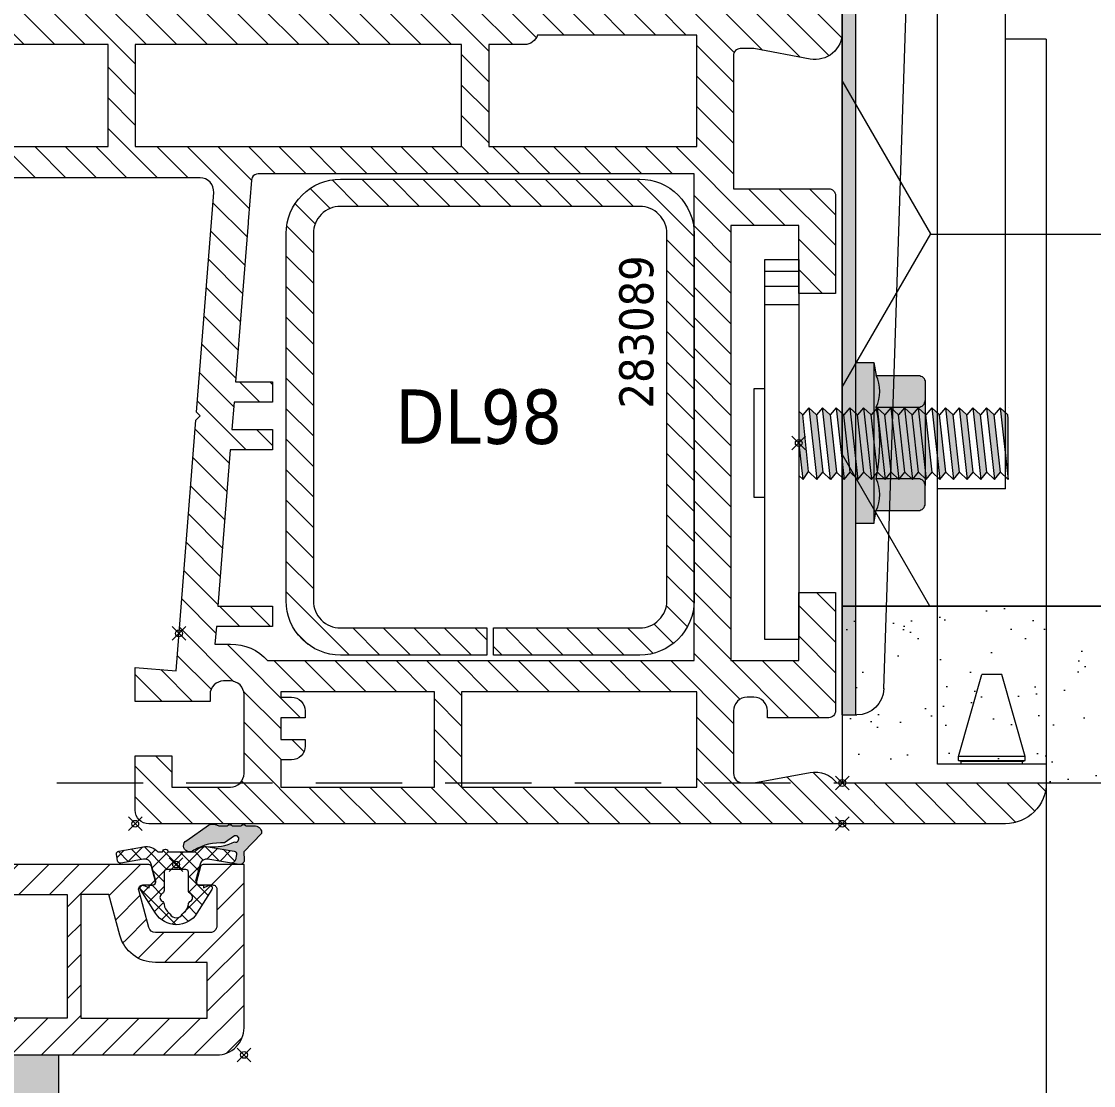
# Model space of a CAD drawing. Header units: millimetres. Extents: x -20000 to 230000, y -17405 to 25402.
# Drawn here: x 5314.6 to 5393.5, y -5974.3 to -5896.1 of the extents above; entities that cross this region are included whole.
import ezdxf

# ---------------------------------------------------------------- set-up
doc = ezdxf.new("R2010")
doc.units = ezdxf.units.MM
doc.header["$PDMODE"] = 35
doc.header["$PDSIZE"] = 0.5
doc.linetypes.add('CACHE', pattern=[9.525, 6.35, -3.175])
doc.layers.get('0').update_dxf_attribs({"lineweight": 13})
doc.layers.get('Defpoints').update_dxf_attribs({"true_color": 0xc2a584})
doc.layers.add('0 - Invisible', color=43, linetype='Continuous', lineweight=0, plot=False)
for name, color, linetype, lineweight in [('1 - Acier', 160, 'Continuous', 13), ('1 - INTERROMPU', 253, 'CACHE', 13), ('1 - Isolant', 132, 'Continuous', 13), ('1 - Joint', 7, 'Continuous', 13), ('1 - Platre', 252, 'Continuous', 13), ('1 - PVC', 7, 'Continuous', 13)]:
    doc.layers.add(name, color=color, linetype=linetype, lineweight=lineweight)
doc.layers.add('1 - Cache', color=7, linetype='Continuous', lineweight=0, true_color=0xffffff)
doc.styles.add('Texte Poralu', font='tahomabd.ttf')
doc.dimstyles.new('30 - 1000', dxfattribs={"dimtxt": 10, "dimasz": 10, "dimexe": 5, "dimexo": 2.5, "dimgap": 5, "dimtad": 1, "dimdec": 1, "dimtxsty": 'Texte Poralu', "dimcen": 5, "dimazin": 0, "dimtfac": 1, "dimtdec": 1, "dimtmove": 0, "dimatfit": 3, "dimfxl": 1, "dimarcsym": 0})

# ---------------------------------------------------------------- blocks, each defined once
blk = doc.blocks.new('*U437')
at = {"layer": '1 - Isolant'}
h = blk.add_hatch(dxfattribs=at)
h.set_pattern_fill('HONEY', color=256, scale=5)
h.set_pattern_definition([(0, (47.5, -1e-14), (23.8125, 13.7482), [15.875, -31.75]), (120, (47.5, -1e-14), (-23.8125, 13.7482), [15.875, -31.75]), (60, (47.5, -1e-14), (5e-08, 27.4963), [-31.75, 15.875])])
h.paths.add_polyline_path([(150, -87), (150, 0), (7.5, 0), (7.5, -87)])
at = {"layer": '1 - Platre'}
h = blk.add_hatch(dxfattribs=at)
h.set_pattern_fill('AR-SAND', color=256, scale=0.1)
h.set_pattern_definition([(37.5, (47.5, -1e-14), (-0.16, 4.89413), [0, -3.8608, 0, -4.318, 0, -4.1275]), (7.5, (47.5, -1e-14), (4.49523, 7.16825), [0, -2.0828, 0, -3.4798, 0, -1.3335]), (327.5, (44.3757, -1e-14), (7.90992, 0.01437), [0, -1.27, 0, -4.572, 0, -5.969]), (317.5, (44.376, -1e-14), (7.63556, 2.2293), [0, -0.635, 0, -2.9972, 0, -3.429])])
h.paths.add_polyline_path([(150, -100), (150, -87), (7.5, -87), (7.5, -100)])
at = {"layer": '1 - Isolant'}
blk.add_lwpolyline([(150, 0), (7.5, 0), (7.5, -87), (150, -87)], dxfattribs=at)
at = {"layer": '1 - Platre'}
blk.add_lwpolyline([(150, -87), (7.5, -87), (7.5, -100), (150, -100)], dxfattribs=at)
blk = doc.blocks.new('Rehau - Gamme Performance - Z55')
at = {"layer": '1 - PVC'}
h = blk.add_hatch(dxfattribs=at)
h.set_pattern_fill('ANSI31', color=256, scale=0.5, angle=90, style=0)
h.set_pattern_definition([(225, (0, 0), (-1.122532, 1.122532), [])])
edge = h.paths.add_edge_path(flags=16)
edge.add_line((-65.873, 51.199), (-65.471, 49.7))
edge.add_line((-65.471, 49.7), (-56, 49.7))
edge.add_line((-56, 49.7), (-56, 57.3))
edge.add_line((-56, 57.3), (-69.579, 57.3))
edge.add_line((-69.579, 57.3), (-70.677, 53.2))
edge.add_line((-70.677, 53.2), (-68.481, 53.2))
edge.add_arc((-68.481, 50.5), 2.7, 15, 90, ccw=False)
h.paths.add_polyline_path([(-27.2, 57.3), (-27.2, 49.7), (-55, 49.7), (-55, 57.3)], flags=16)
edge = h.paths.add_edge_path()
edge.add_line((-52.3, 5), (-54.5, 5))
edge.add_arc((-54.5, 4.5), 0.5, 90, 180)
edge.add_line((-55, 4.5), (-55, 1))
edge.add_arc((-54, 1), 1, 180, 270)
edge.add_line((-54, 0), (-2, 0))
edge.add_arc((-2, 2), 2, 270, 360)
edge.add_line((0, 2), (0, 14))
edge.add_line((0, 14), (-3.005, 14))
edge.add_arc((-3.005, 13.8), 0.2, 90, 165)
edge.add_line((-3.198, 13.852), (-3.493, 12.752))
edge.add_arc((-3.3, 12.7), 0.2, 165, 270)
edge.add_line((-3.3, 12.5), (-2.3, 12.5))
edge.add_arc((-2.3, 12.2), 0.3, 0, 90, ccw=False)
edge.add_line((-2, 12.2), (-2, 9.5))
edge.add_arc((-2.5, 9.5), 0.5, -90, 0, ccw=False)
edge.add_line((-2.5, 9), (-6.519, 9))
edge.add_arc((-6.519, 9.5), 0.5, 195, 270, ccw=False)
edge.add_line((-7.002, 9.371), (-7.74, 12.122))
edge.add_arc((-7.45, 12.2), 0.3, 90, 195, ccw=False)
edge.add_line((-7.45, 12.5), (-6.7, 12.5))
edge.add_arc((-6.7, 12.7), 0.2, 270, 375)
edge.add_line((-6.507, 12.752), (-6.802, 13.852))
edge.add_arc((-6.995, 13.8), 0.2, 15, 90)
edge.add_line((-6.995, 14), (-20, 14))
edge.add_line((-20, 14), (-20, 21.9))
edge.add_line((-20, 21.9), (-22.2, 21.9))
edge.add_line((-22.2, 21.9), (-22.2, 23.245))
edge.add_line((-22.2, 23.245), (-24, 23.9))
edge.add_line((-24, 23.9), (-24, 21.75))
edge.add_line((-24, 21.75), (-30.3, 21.75))
edge.add_arc((-30.3, 23.25), 1.5, 180, 270, ccw=False)
edge.add_line((-31.8, 23.25), (-31.8, 29.5))
edge.add_line((-31.8, 29.5), (-32.3, 30))
edge.add_line((-32.3, 30), (-31.8, 30.5))
edge.add_line((-31.8, 30.5), (-31.8, 36.75))
edge.add_arc((-30.3, 36.75), 1.5, 90, 180, ccw=False)
edge.add_line((-30.3, 38.25), (-24, 38.25))
edge.add_line((-24, 38.25), (-24, 36.1))
edge.add_line((-24, 36.1), (-22.2, 36.755))
edge.add_line((-22.2, 36.755), (-22.2, 38.1))
edge.add_line((-22.2, 38.1), (-20, 38.1))
edge.add_line((-20, 38.1), (-20, 51.7))
edge.add_line((-20, 51.7), (-21, 51.7))
edge.add_line((-21, 51.7), (-21, 50.7))
edge.add_line((-21, 50.7), (-25, 50.7))
edge.add_line((-25, 50.7), (-25, 57))
edge.add_arc((-24, 57), 1, 90, 180, ccw=False)
edge.add_line((-24, 58), (-22, 58))
edge.add_line((-22, 58), (-22, 57.5))
edge.add_line((-22, 57.5), (-20.5, 57.5))
edge.add_line((-20.5, 57.5), (-20.5, 59))
edge.add_arc((-21.5, 59), 1, 0, 90)
edge.add_line((-21.5, 60), (-30, 60))
edge.add_line((-30, 60), (-70.116, 60))
edge.add_arc((-70.116, 58), 2, 90, 165)
edge.add_line((-72.048, 58.518), (-75, 47.5))
edge.add_line((-75, 47.5), (-75, 46))
edge.add_line((-75, 46), (-71.995, 46))
edge.add_arc((-71.995, 46.2), 0.2, 270, 345)
edge.add_line((-71.802, 46.148), (-71.507, 47.248))
edge.add_arc((-71.7, 47.3), 0.2, 345, 450)
edge.add_line((-71.7, 47.5), (-72.45, 47.5))
edge.add_arc((-72.45, 47.8), 0.3, 165, 270, ccw=False)
edge.add_line((-72.74, 47.878), (-72.002, 50.629))
edge.add_arc((-71.519, 50.5), 0.5, 90, 165, ccw=False)
edge.add_line((-71.519, 51), (-68.481, 51))
edge.add_arc((-68.481, 50.5), 0.5, 15, 90, ccw=False)
edge.add_line((-67.998, 50.629), (-67.26, 47.878))
edge.add_arc((-67.55, 47.8), 0.3, -90, 15, ccw=False)
edge.add_line((-67.55, 47.5), (-68.3, 47.5))
edge.add_arc((-68.3, 47.3), 0.2, 90, 195)
edge.add_line((-68.493, 47.248), (-68.198, 46.148))
edge.add_arc((-68.005, 46.2), 0.2, 195, 270)
edge.add_line((-68.005, 46), (-65.5, 46))
edge.add_line((-65.5, 46), (-65.5, 47.5))
edge.add_line((-65.5, 47.5), (-50.228, 47.5))
edge.add_arc((-50.228, 46.5), 1, -4.5, 90, ccw=False)
edge.add_line((-49.231, 46.422), (-52, 11.238))
edge.add_line((-52, 11.238), (-55, 11.5))
edge.add_line((-55, 11.5), (-55, 9))
edge.add_line((-55, 9), (-51.508, 9))
edge.add_arc((-51.508, 14), 5, 270, 295)
edge.add_line((-49.395, 9.468), (-48.926, 9.688))
edge.add_arc((-48.418, 8.6), 1.2, 74.20892, 115, ccw=False)
edge.add_arc((-48.5, 8.311), 1.5, 0, 74.20892, ccw=False)
edge.add_line((-47, 8.311), (-47, 3.7))
edge.add_arc((-48, 3.7), 1, -90, 0, ccw=False)
edge.add_line((-48, 2.7), (-52.3, 2.7))
edge.add_line((-52.3, 2.7), (-52.3, 5))
edge = h.paths.add_edge_path(flags=16)
edge.add_arc((-35.8, 28.5), 1, 180, 270)
edge.add_line((-35.8, 27.5), (-34, 27.5))
edge.add_line((-34, 27.5), (-34, 23.25))
edge.add_arc((-34, 23.05), 0.2, 90, 180)
edge.add_line((-34.2, 23.05), (-34.2, 2.7))
edge.add_line((-34.2, 2.7), (-44.8, 2.7))
edge.add_line((-44.8, 2.7), (-44.8, 4.2))
edge.add_line((-44.8, 4.2), (-44.8, 5.8))
edge.add_line((-44.8, 5.8), (-44.8, 8.311))
edge.add_arc((-48.5, 8.311), 3.7, 360, 434.20892)
edge.add_arc((-48.418, 8.6), 3.4, 74.20892, 113.14432)
edge.add_line((-49.755, 11.726), (-49.174, 19.1))
edge.add_line((-49.174, 19.1), (-46.897, 48.039))
edge.add_arc((-46.398, 48), 0.5, 90, 175.5, ccw=False)
edge.add_line((-46.398, 48.5), (-31.9, 48.5))
edge.add_line((-31.9, 48.5), (-22.2, 48.5))
edge.add_line((-22.2, 48.5), (-22.2, 40.45))
edge.add_line((-22.2, 40.45), (-30.3, 40.45))
edge.add_arc((-30.3, 36.75), 3.7, 90, 180)
edge.add_line((-34, 36.75), (-34, 32.5))
edge.add_line((-34, 32.5), (-35.8, 32.5))
edge.add_arc((-35.8, 31.5), 1, 90, 180)
edge.add_line((-36.8, 31.5), (-36.8, 30.9))
edge.add_line((-36.8, 30.9), (-34, 30.9))
edge.add_line((-34, 30.9), (-34, 29.1))
edge.add_line((-34, 29.1), (-36.8, 29.1))
edge.add_line((-36.8, 29.1), (-36.8, 28.5))
edge = h.paths.add_edge_path(flags=16)
edge.add_line((-22.2, 2.7), (-22.2, 19.55))
edge.add_line((-22.2, 19.55), (-30.3, 19.55))
edge.add_arc((-30.3, 23.25), 3.7, 223.13626, 270, ccw=False)
edge.add_line((-33, 20.72), (-33, 2.7))
edge.add_line((-33, 2.7), (-22.2, 2.7))
h.paths.add_polyline_path([(-13, 11.8), (-13, 2.7), (-21.2, 2.7), (-21.2, 11.8)], flags=16)
edge = h.paths.add_edge_path(flags=16)
edge.add_arc((-6.519, 9.5), 2.7, 195, 270, ccw=False)
edge.add_line((-9.127, 8.801), (-9.931, 11.8))
edge.add_line((-9.931, 11.8), (-12, 11.8))
edge.add_line((-12, 11.8), (-12, 2.7))
edge.add_line((-12, 2.7), (-2.7, 2.7))
edge.add_line((-2.7, 2.7), (-2.7, 6.8))
edge.add_line((-2.7, 6.8), (-6.519, 6.8))
at = {"layer": '0 - Invisible'}
for p in [(-69.983, 46), (-22.19, 29.995), (-8, 17), (-51.783, 14), (-4.995, 14), (-55, 0), (0, 0)]:
    blk.add_point(p, dxfattribs=at)
at = {"layer": '1 - PVC', "linetype": 'ByBlock', "flags": 128}
for points in [[(-52.3, 5), (-54.5, 5, 0.414214), (-55, 4.5), (-55, 1, 0.414214), (-54, 0), (-2, 0, 0.414214), (0, 2), (0, 14), (-3.005, 14, 0.339454), (-3.198, 13.852), (-3.493, 12.752, 0.493145), (-3.3, 12.5), (-2.3, 12.5, -0.414214), (-2, 12.2), (-2, 9.5, -0.414214), (-2.5, 9), (-6.519, 9, -0.339454), (-7.002, 9.371), (-7.74, 12.122, -0.493145), (-7.45, 12.5), (-6.7, 12.5, 0.493145), (-6.507, 12.752), (-6.802, 13.852, 0.339454), (-6.995, 14), (-20, 14), (-20, 21.9), (-22.2, 21.9), (-22.2, 23.245), (-24, 23.9), (-24, 21.75), (-30.3, 21.75, -0.414214), (-31.8, 23.25), (-31.8, 29.5), (-32.3, 30), (-31.8, 30.5), (-31.8, 36.75, -0.414214), (-30.3, 38.25), (-24, 38.25), (-24, 36.1), (-22.2, 36.755), (-22.2, 38.1), (-20, 38.1), (-20, 51.7), (-21, 51.7), (-21, 50.7), (-25, 50.7), (-25, 57, -0.414214), (-24, 58), (-22, 58), (-22, 57.5), (-20.5, 57.5), (-20.5, 59, 0.414214), (-21.5, 60), (-30, 60), (-70.116, 60, 0.339454), (-72.048, 58.518), (-75, 47.5), (-75, 46), (-71.995, 46, 0.339454), (-71.802, 46.148), (-71.507, 47.248, 0.493145), (-71.7, 47.5), (-72.45, 47.5, -0.493145), (-72.74, 47.878), (-72.002, 50.629, -0.339454), (-71.519, 51), (-68.481, 51, -0.339454), (-67.998, 50.629), (-67.26, 47.878, -0.493145), (-67.55, 47.5), (-68.3, 47.5, 0.493145), (-68.493, 47.248), (-68.198, 46.148, 0.339454), (-68.005, 46), (-65.5, 46), (-65.5, 47.5), (-50.228, 47.5, -0.437409), (-49.231, 46.422), (-52, 11.238), (-55, 11.5), (-55, 9), (-51.508, 9, 0.109518), (-49.395, 9.468), (-48.926, 9.688, -0.179888), (-48.092, 9.755, -0.335609), (-47, 8.311), (-47, 3.7, -0.414214), (-48, 2.7), (-52.3, 2.7)], [(-65.873, 51.199), (-65.471, 49.7), (-56, 49.7), (-56, 57.3), (-69.579, 57.3), (-70.677, 53.2), (-68.481, 53.2, -0.339454)], [(-36.8, 28.5, 0.414214), (-35.8, 27.5), (-34, 27.5), (-34, 23.25, 0.414214), (-34.2, 23.05), (-34.2, 2.7), (-44.8, 2.7), (-44.8, 4.2), (-44.8, 5.8), (-44.8, 8.311, 0.335609), (-47.493, 11.872, 0.171541), (-49.755, 11.726), (-49.174, 19.1), (-46.897, 48.039, -0.391392), (-46.398, 48.5), (-31.9, 48.5), (-22.2, 48.5), (-22.2, 40.45), (-30.3, 40.45, 0.414214), (-34, 36.75), (-34, 32.5), (-35.8, 32.5, 0.414214), (-36.8, 31.5), (-36.8, 30.9), (-34, 30.9), (-34, 29.1), (-36.8, 29.1)], [(-22.2, 2.7), (-22.2, 19.55), (-30.3, 19.55, -0.20738), (-33, 20.72), (-33, 2.7)], [(-6.519, 6.8, -0.339454), (-9.127, 8.801), (-9.931, 11.8), (-12, 11.8), (-12, 2.7), (-2.7, 2.7), (-2.7, 6.8)]]:
    blk.add_lwpolyline(points, format="xyb", close=True, dxfattribs=at)
at = {"layer": '1 - PVC', "linetype": 'ByBlock'}
for points in [[(-27.2, 57.3), (-27.2, 49.7), (-55, 49.7), (-55, 57.3)], [(-13, 11.8), (-13, 2.7), (-21.2, 2.7), (-21.2, 11.8)]]:
    blk.add_lwpolyline(points, close=True, dxfattribs=at)
blk = doc.blocks.new('*U293')
at = {"layer": '1 - Joint', "linetype": 'ByBlock'}
blk.add_hatch(color=256, dxfattribs=at).paths.add_polyline_path([(2.837, 3.14), (2.837, 3.784, 0.57735), (2.837, 4.13), (2.837, 4.786, 0.57735), (2.837, 5.133), (2.837, 5.845, 0.419335), (2.274, 6.283), (0.944, 4.973), (0.312, 5, 0.477659), (0.004, 4.65), (0.111, 4.025, -0.406954), (0.355, 4.365), (0.749, 4.434, -0.418679), (0.982, 4.269), (1.304, 2.356, -0.125286), (1.659, 4.297, -1.387029), (2.111, 4.301), (1.585, 3.569, -0.153631), (1.052, 1.301, 0.167659), (0.934, 1.032), (0.934, 0.958, 0.744987), (1.778, 0.78), (2.906, 2.371, 0.250622)])
h = blk.add_hatch(dxfattribs=at)
h.set_pattern_fill('ANSI37', color=256, scale=0.25, style=0)
h.paths.add_polyline_path([(0.934, 0.958, -0.041156), (0.934, 1.032), (0.934, 1.364, 0.277105), (1.304, 2.356), (0.981, 4.272, 0.414214), (0.749, 4.434), (0.355, 4.365, 0.406954), (0.111, 4.025), (0.399, 2.342, -0.388879), (0.036, 1.772), (-1.225, 1.434, -0.414214), (-1.525, 1.734), (-1.525, 2.011), (-1.714, 2.011), (-1.544, 2.376, 0.109518), (-1.525, 2.461, 0.414214), (-1.725, 2.661, 0.140872), (-1.831, 2.63), (-3.578, 1.536, 0.258271), (-4.422, 0.011, 0.258271), (-3.578, -1.515), (-1.831, -2.609, 0.140872), (-1.725, -2.64, 0.414214), (-1.525, -2.44, 0.109518), (-1.544, -2.355), (-1.714, -1.989), (-1.525, -1.989), (-1.525, -1.789, -0.414214), (-1.225, -1.489), (0.036, -1.827, -0.388879), (0.399, -2.397), (0.104, -4.068, 0.043661), (0.101, -4.103, 0.36397), (0.266, -4.299), (0.759, -4.386, 0.037727), (0.789, -4.389, 0.370694), (0.991, -4.224), (1.314, -2.387, 0.271381), (0.934, -1.342), (0.934, -0.989, 1), (0.934, -0.589)])
h.paths.add_polyline_path([(-0.366, 0.711), (-0.366, -0.689, -0.414214), (-0.566, -0.889), (-1.902, -0.889, 0.267949), (-2.162, -1.039, -0.267949), (-2.422, -1.189, -0.271324), (-2.683, -1.036, 0.243431), (-2.914, -0.884, -0.210605), (-3.544, -0.524, 0.11634), (-3.649, -0.435, -0.281921), (-3.922, 0.011, -0.281921), (-3.649, 0.456, 0.11634), (-3.544, 0.545, -0.210605), (-2.914, 0.906, 0.243431), (-2.683, 1.057, -0.271324), (-2.422, 1.211, -0.267949), (-2.162, 1.061, 0.267949), (-1.902, 0.911), (-0.566, 0.911, -0.414214)], flags=16)
at = {"layer": '0 - Invisible', "linetype": 'ByBlock'}
blk.add_point((0, 0), dxfattribs=at)
at = {"layer": '1 - Joint', "linetype": 'ByBlock'}
for points in [[(2.111, 4.301), (1.585, 3.569, -0.153631), (1.052, 1.301, 1.13268), (1.778, 0.78), (2.906, 2.371, 0.250622), (2.837, 3.14), (2.837, 3.784, 0.57735), (2.837, 4.13), (2.837, 4.786, 0.57735), (2.837, 5.133), (2.837, 5.845, 0.419335), (2.274, 6.283), (0.944, 4.973), (0.312, 5, 0.477659), (0.004, 4.65), (0.399, 2.342, -0.388879), (0.036, 1.772), (-1.225, 1.434, -0.414214), (-1.525, 1.734), (-1.525, 2.011), (-1.714, 2.011), (-1.544, 2.376, 0.109518), (-1.525, 2.461, 0.414214), (-1.725, 2.661, 0.140872), (-1.831, 2.63), (-3.578, 1.536, 0.258271), (-4.422, 0.011, 0.258271), (-3.578, -1.515), (-1.831, -2.609, 0.140872), (-1.725, -2.64, 0.414214), (-1.525, -2.44, 0.109518), (-1.544, -2.355), (-1.714, -1.989), (-1.525, -1.989), (-1.525, -1.789, -0.414214), (-1.225, -1.489), (0.036, -1.827, -0.388879), (0.399, -2.397), (0.104, -4.068, 0.043661), (0.101, -4.103, 0.36397), (0.266, -4.299), (0.759, -4.386, 0.037727), (0.789, -4.389, 0.370694), (0.991, -4.224), (1.314, -2.387, 0.271381), (0.934, -1.342), (0.934, -0.989, 1), (0.934, -0.589), (0.934, 1.364, 0.277105), (1.304, 2.356, -0.125286), (1.659, 4.297, -1.387029)], [(-3.649, 0.456, 0.11634), (-3.544, 0.545, -0.210605), (-2.914, 0.906, 0.243431), (-2.683, 1.057, -0.271324), (-2.422, 1.211, -0.267949), (-2.162, 1.061, 0.267949), (-1.902, 0.911), (-0.566, 0.911, -0.414214), (-0.366, 0.711), (-0.366, -0.689, -0.414214), (-0.566, -0.889), (-1.902, -0.889, 0.267949), (-2.162, -1.039, -0.267949), (-2.422, -1.189, -0.271324), (-2.683, -1.036, 0.243431), (-2.914, -0.884, -0.210605), (-3.544, -0.524, 0.11634), (-3.649, -0.435, -0.281921), (-3.922, 0.011, -0.281921)]]:
    blk.add_lwpolyline(points, format="xyb", close=True, dxfattribs=at)
blk.add_lwpolyline([(1.304, 2.356), (0.981, 4.272, 0.414214), (0.749, 4.434), (0.355, 4.365, 0.406954), (0.111, 4.025)], format="xyb", dxfattribs=at)
blk = doc.blocks.new('*U412')
blk.add_blockref('Rehau - Gamme Performance - Z55', (619, -17))
at = {"xscale": -1, "rotation": 269.9999999999993}
blk.add_blockref('*U293', (614.005, -3), dxfattribs=at)
blk = doc.blocks.new('*U146')
at = {"layer": '1 - Cache', "linetype": 'ByBlock'}
h = blk.add_hatch(color=256, dxfattribs=at)
h.paths.add_polyline_path([(32.14, -28.999, 0.414214), (33.64, -27.499), (33.64, -25.999), (5.64, -25.999), (5.64, -27.499, 0.414214), (7.14, -28.999)])
h.paths.add_polyline_path([(24.14, -25.999), (22.87, -22.954, 0.666426), (16.41, -22.954), (15.14, -25.999)], flags=16)
h.paths.add_polyline_path([(5.64, -16.999), (5.64, -25.999), (15.14, -25.999), (16.41, -22.954, -0.666426), (22.87, -22.954), (24.14, -25.999), (33.64, -25.999), (33.64, -16.999)])
at = {"layer": '1 - PVC', "linetype": 'ByBlock'}
for p, q in [((33.64, -16.999), (5.64, -16.999)), ((5.64, -16.999), (5.64, -27.499))]:
    blk.add_line(p, q, dxfattribs=at)
blk = doc.blocks.new('*U416')
at = {"layer": '1 - Acier', "linetype": 'ByBlock'}
h = blk.add_hatch(color=256, dxfattribs=at)
h.paths.add_polyline_path([(95, 0), (95, -1), (32.414, -1), (32, 0)])
h.paths.add_polyline_path([(1, -32.414), (0, -32), (32, 0), (32.414, -1)])
h.paths.add_polyline_path([(1, -70), (0, -70), (0, -32), (1, -32.414)])
blk.add_hatch(color=256, dxfattribs=at).paths.add_polyline_path([(25.834, -6.166, -0.285406), (27.89, -5.686), (29.821, -6.341, 0.793417), (30.849, -4.686), (29.081, -2.919), (30.142, -1.858), (31.91, -3.626, -0.793417), (29.34, -7.761), (27.114, -7.007), (7.007, -27.114), (7.761, -29.34, -0.793417), (3.626, -31.91), (1.858, -30.142), (2.919, -29.081), (4.686, -30.849, 0.793417), (6.341, -29.821), (5.686, -27.89, -0.285406), (6.166, -25.834)])
for p, q in [((32, 0), (0, -32)), ((95, 0), (32, 0)), ((32, 0), (34.071, -5)), ((95, 0), (95, -1.065)), ((32.414, -1), (1, -32.414)), ((95, -1), (32.414, -1)), ((93.066, -3.063), (34.071, -5)), ((34.071, -5), (5, -34.071)), ((0, -32), (0, -70)), ((0, -32), (5, -34.071)), ((1, -32.414), (1, -70)), ((5, -34.071), (3.105, -68.111)), ((0, -70), (1.108, -70))]:
    blk.add_line(p, q, dxfattribs=at)
for centre, start, end in [((93, -1.065), 271.88007, 0), ((1.108, -68), 270, 356.81389)]:
    blk.add_arc(centre, 2, start, end, dxfattribs=at)
blk = doc.blocks.new('*U417')
at = {"layer": '1 - Acier', "linetype": 'ByBlock'}
h = blk.add_hatch(color=256, dxfattribs=at)
h.paths.add_polyline_path([(-0.132, 0), (-2.341, 0), (-2.071, -0.288), (2.101, -0.709), (2.673, -0.312)])
h.paths.add_polyline_path([(-2.598, -0.732), (-2.071, -1.294), (2.145, -1.762), (2.673, -1.318)])
h.paths.add_polyline_path([(-2.598, -1.738), (-2.071, -2.3), (2.145, -2.768), (2.673, -2.324)])
h.paths.add_polyline_path([(-2.598, -2.744), (-2.071, -3.306), (2.145, -3.775), (2.673, -3.33)])
h.paths.add_polyline_path([(-2.598, -3.751), (-2.071, -4.312), (2.145, -4.781), (2.673, -4.336)])
h.paths.add_polyline_path([(-2.598, -4.757), (-2.071, -5.318), (2.145, -5.787), (2.673, -5.342)])
h.paths.add_polyline_path([(-2.598, -5.763), (-2.071, -6.325), (2.145, -6.793), (2.673, -6.349)])
h.paths.add_polyline_path([(-2.598, -6.769), (-2.071, -7.331), (2.145, -7.799), (2.673, -7.355)])
h.paths.add_polyline_path([(-2.598, -7.775), (-2.071, -8.337), (2.145, -8.805), (2.673, -8.361)])
h.paths.add_polyline_path([(-2.598, -8.781), (-2.071, -9.343), (2.145, -9.812), (2.673, -9.367)])
h.paths.add_polyline_path([(-2.598, -9.788), (-2.071, -10.349), (2.145, -10.818), (2.673, -10.373)])
h.paths.add_polyline_path([(-2.598, -10.794), (-2.071, -11.355), (2.145, -11.824), (2.673, -11.379)])
h.paths.add_polyline_path([(-2.598, -11.8), (-2.071, -12.361), (2.145, -12.83), (2.673, -12.385)])
h.paths.add_polyline_path([(-2.598, -12.806), (-2.071, -13.368), (2.145, -13.836), (2.673, -13.392)])
h.paths.add_polyline_path([(-2.598, -13.812), (-2.071, -14.374), (2.145, -14.842), (2.673, -14.398)])
h.paths.add_polyline_path([(-2.598, -14.818), (-2.071, -15.38), (-1.81, -15.409), (2.667, -15.409), (2.673, -15.404)])
for p, q in [((-2.598, -1.738), (-2.57, -1.715)), ((-2.071, -2.3), (-2.598, -1.738)), ((-2.598, -2.744), (-2.071, -2.3)), ((-2.071, -3.306), (-2.598, -2.744)), ((-2.598, -2.744), (2.673, -3.33)), ((2.673, -3.33), (2.145, -2.768)), ((-2.598, -3.751), (-2.071, -3.306)), ((-2.071, -4.312), (-2.598, -3.751)), ((-2.598, -3.751), (2.673, -4.336)), ((2.145, -3.775), (-2.071, -3.306)), ((2.673, -3.33), (2.145, -3.775)), ((2.673, -4.336), (2.145, -3.775)), ((-2.598, -4.757), (-2.071, -4.312)), ((2.145, -4.781), (-2.071, -4.312)), ((2.673, -4.336), (2.145, -4.781)), ((-2.071, -5.318), (-2.598, -4.757)), ((-2.598, -4.757), (2.673, -5.342)), ((-2.598, -5.763), (-2.071, -5.318)), ((2.145, -5.787), (-2.071, -5.318)), ((2.673, -5.342), (2.145, -4.781)), ((2.673, -5.342), (2.145, -5.787)), ((-2.071, -6.325), (-2.598, -5.763)), ((-2.598, -5.763), (2.673, -6.349)), ((2.673, -6.349), (2.145, -5.787)), ((-2.598, -6.769), (-2.071, -6.325)), ((-2.071, -7.331), (-2.598, -6.769)), ((-2.598, -6.769), (2.673, -7.355)), ((2.145, -6.793), (-2.071, -6.325)), ((2.673, -6.349), (2.145, -6.793)), ((2.673, -7.355), (2.145, -6.793)), ((-2.598, -7.775), (-2.071, -7.331)), ((-2.071, -8.337), (-2.598, -7.775)), ((-2.598, -7.775), (2.673, -8.361)), ((2.145, -7.799), (-2.071, -7.331)), ((2.673, -7.355), (2.145, -7.799)), ((2.673, -8.361), (2.145, -7.799)), ((-2.598, -8.781), (-2.071, -8.337)), ((2.145, -8.805), (-2.071, -8.337)), ((2.673, -8.361), (2.145, -8.805)), ((-2.071, -9.343), (-2.598, -8.781)), ((-2.598, -8.781), (2.673, -9.367)), ((-2.598, -9.788), (-2.071, -9.343)), ((2.145, -9.812), (-2.071, -9.343)), ((2.673, -9.367), (2.145, -8.805)), ((2.673, -9.367), (2.145, -9.812)), ((-2.071, -10.349), (-2.598, -9.788)), ((-2.598, -9.788), (2.673, -10.373)), ((2.673, -10.373), (2.145, -9.812)), ((-2.598, -10.794), (-2.071, -10.349)), ((-2.071, -11.355), (-2.598, -10.794)), ((-2.598, -10.794), (2.673, -11.379)), ((2.145, -10.818), (-2.071, -10.349)), ((2.673, -10.373), (2.145, -10.818)), ((2.673, -11.379), (2.145, -10.818)), ((-2.598, -11.8), (-2.071, -11.355)), ((-2.071, -12.361), (-2.598, -11.8)), ((-2.598, -11.8), (2.673, -12.385)), ((2.145, -11.824), (-2.071, -11.355)), ((2.673, -11.379), (2.145, -11.824)), ((2.673, -12.385), (2.145, -11.824)), ((-2.598, -12.806), (-2.071, -12.361)), ((2.145, -12.83), (-2.071, -12.361)), ((2.673, -12.385), (2.145, -12.83)), ((-2.071, -13.368), (-2.598, -12.806)), ((-2.598, -12.806), (2.673, -13.392)), ((-2.598, -13.812), (-2.071, -13.368)), ((2.145, -13.836), (-2.071, -13.368)), ((2.673, -13.392), (2.145, -12.83)), ((2.673, -13.392), (2.145, -13.836)), ((-2.071, -14.374), (-2.598, -13.812)), ((-2.598, -13.812), (2.673, -14.398)), ((2.673, -14.398), (2.145, -13.836)), ((-2.598, -14.818), (-2.071, -14.374)), ((-2.071, -15.38), (-2.598, -14.818)), ((-2.598, -14.818), (2.673, -15.404)), ((2.145, -14.842), (-2.071, -14.374)), ((2.673, -14.398), (2.145, -14.842)), ((2.673, -15.404), (2.145, -14.842)), ((-2.598, -15.409), (-2.598, -15.409)), ((-1.81, -15.409), (-2.071, -15.38)), ((2.667, -15.409), (-1.81, -15.409)), ((2.673, -15.404), (2.667, -15.409))]:
    blk.add_line(p, q, dxfattribs=at)
for points in [[(4, 2.5), (4, 3.269), (-4, 3.269), (-4, 2.5)], [(-12.634, 2.5), (-12.634, 0)], [(-11.527, 2.5), (-11.527, 0)], [(-10.179, 2.5), (-10.179, 0)], [(-2.071, -1.294), (-2.598, -0.732), (2.673, -1.318), (2.101, -0.709), (-2.071, -0.288), (-2.341, 0)], [(2.38, 0), (2.673, -0.312), (-0.132, 0)], [(-2.598, -0.732), (-2.071, -0.288)], [(2.673, -0.312), (2.101, -0.709)], [(2.673, -1.318), (2.145, -1.762)]]:
    blk.add_lwpolyline(points, dxfattribs=at)
for points in [[(-13.5, 2.5), (-13.5, 0), (14.459, 0), (14.459, 2.5)], [(2.145, -1.762), (2.673, -2.324), (-2.598, -1.738), (-2.071, -1.294)], [(2.673, -2.324), (-2.598, -1.738), (-2.071, -2.3), (2.145, -2.768)]]:
    blk.add_lwpolyline(points, close=True, dxfattribs=at)
blk = doc.blocks.new('*U418')
at = {"layer": '1 - Acier', "linetype": 'ByBlock'}
h = blk.add_hatch(color=256, dxfattribs=at)
h.paths.add_polyline_path([(5.93, 1.318), (4.963, 1.493), (4.685, 1.608), (4.396, 1.69), (4.1, 1.74), (3.799, 1.757), (3.499, 1.74), (3.203, 1.69), (2.914, 1.608), (2.635, 1.493), (1.982, 1.608), (1.324, 1.691), (0.663, 1.74), (0, 1.757), (-0.663, 1.74), (-1.324, 1.691), (-1.982, 1.608), (-2.635, 1.493), (-2.914, 1.608), (-3.203, 1.69), (-3.499, 1.74), (-3.799, 1.757), (-4.1, 1.74), (-4.396, 1.69), (-4.685, 1.608), (-4.963, 1.493), (-5.93, 1.318)])
h.paths.add_polyline_path([(-3.135, 5.095, -0.414214), (-2.635, 4.595, -0.414214), (-2.135, 5.095)])
h.paths.add_polyline_path([(2.135, 5.095, -0.414214), (2.635, 4.595, -0.414214), (3.135, 5.095)])
at = {"layer": '1 - Cache'}
h = blk.add_hatch(color=256, dxfattribs=at)
h.paths.add_polyline_path([(2.635, 1.493), (2.914, 1.608), (3.203, 1.69), (3.499, 1.74), (3.799, 1.757), (4.1, 1.74), (4.396, 1.69), (4.685, 1.608), (4.963, 1.493), (4.963, 4.595, 0.414214), (4.463, 5.095), (3.135, 5.095, 0.414214), (2.635, 4.595)])
h.paths.add_polyline_path([(0.663, 1.74), (1.324, 1.691), (1.982, 1.608), (2.635, 1.493), (2.635, 4.595, -0.414214), (3.135, 5.095), (-3.135, 5.095, -0.414214), (-2.635, 4.595), (-2.635, 1.493), (-1.982, 1.608), (-1.324, 1.691), (-0.663, 1.74), (0, 1.757)])
h.paths.add_polyline_path([(-4.963, 1.493), (-4.685, 1.608), (-4.396, 1.69), (-4.1, 1.74), (-3.799, 1.757), (-3.499, 1.74), (-3.203, 1.69), (-2.914, 1.608), (-2.635, 1.493), (-2.635, 4.595, 0.414214), (-3.135, 5.095), (-4.463, 5.095, 0.414214), (-4.963, 4.595)])
h.paths.add_polyline_path([(5.93, 0), (5.93, 1.318), (-5.93, 1.318), (-5.93, 0)])
at = {"layer": '1 - Acier', "linetype": 'ByBlock'}
for points in [[(-5.93, 1.318), (-4.963, 1.493), (-4.685, 1.608), (-4.396, 1.69), (-4.1, 1.74), (-3.799, 1.757), (-3.499, 1.74), (-3.203, 1.69), (-2.914, 1.608), (-2.635, 1.493), (-1.982, 1.608), (-1.324, 1.691), (-0.663, 1.74), (0, 1.757), (0.663, 1.74), (1.324, 1.691), (1.982, 1.608), (2.635, 1.493), (2.635, 4.595, -0.414214), (3.135, 5.095)], [(-4.963, 1.493), (-4.963, 4.595, -0.414214), (-4.463, 5.095), (-3.135, 5.095)], [(5.93, 1.318), (4.963, 1.493), (4.963, 4.595, 0.414214), (4.463, 5.095), (-3.135, 5.095, -0.414214), (-2.635, 4.595), (-2.635, 1.493)]]:
    blk.add_lwpolyline(points, format="xyb", dxfattribs=at)
blk.add_lwpolyline([(2.635, 1.493), (2.914, 1.608), (3.203, 1.69), (3.499, 1.74), (3.799, 1.757), (4.1, 1.74), (4.396, 1.69), (4.685, 1.608), (4.963, 1.493)], dxfattribs=at)
blk.add_lwpolyline([(-5.93, 1.318), (-5.93, 0), (5.93, 0), (5.93, 1.318)], close=True, dxfattribs=at)
blk = doc.blocks.new('*U419')
for name, p, rotation in [('*U417', (0, 0), 90), ('*U418', (4.2, 0), 270)]:
    blk.add_blockref(name, p, dxfattribs=dict(rotation=rotation))
blk = doc.blocks.new('Rehau - DL98')
at = {"layer": '1 - PVC', "linetype": 'ByBlock'}
h = blk.add_hatch(dxfattribs=at)
h.set_pattern_fill('ANSI31', color=256, scale=0.5, angle=270, style=0)
h.set_pattern_definition([(315, (98, 0), (1.122532, 1.122532), [])])
h.paths.add_polyline_path([(1.88, 37.82, 0.396669), (0, 35.824), (0, 0), (1.8, 0, 0.468969), (3.767, 2.364), (3, 6.5), (3, 15), (38, 15), (39.8, 15, 0.468969), (41.767, 17.364), (41, 21.5), (41, 22.5, -0.414214), (41.5, 23), (51.3, 23), (51.3, 16, 0.414214), (51.8, 15.5), (59, 15.5), (59, 18.2), (54, 18.2), (54, 23.2), (68, 23.2), (86, 23.2), (86, 18.2), (81, 18.2), (81, 15.5), (89.7, 15.5, 0.414214), (90.2, 16), (90.2, 20.5), (89.7, 20.5, -0.414214), (88.7, 21.5), (88.7, 22, -0.414214), (89.7, 23), (94.3, 23, -0.414214), (95, 22.3), (95, 21.5), (94.233, 17.364, 0.285002), (95, 15.4), (95, 15), (98, 15), (98, 25.9), (98, 66, 0.414214), (97, 67), (93, 67), (93, 64.3), (95.3, 64.3), (95.3, 60, -0.414214), (94.3, 59), (88.5, 59, -0.414214), (87.5, 60), (87.5, 60.5, -0.414214), (88.5, 61.5), (89, 61.5), (89, 67), (86.5, 67), (86.762, 64), (68.326, 62.549), (68, 62.223), (67.722, 62.501), (51.578, 61.231, -0.437409), (50.5, 62.228), (50.5, 77.5), (52, 77.5), (52, 80.005, 0.339454), (51.852, 80.198), (50.752, 80.493, 0.493145), (50.5, 80.3), (50.5, 79.55, -0.493145), (50.122, 79.26), (47.371, 79.998, -0.339454), (47, 80.481), (47, 83.519, -0.339454), (47.371, 84.002), (50.122, 84.74, -0.493145), (50.5, 84.45), (50.5, 83.7, 0.493145), (50.752, 83.507), (51.852, 83.802, 0.339454), (52, 83.995), (52, 87), (50.5, 87), (39.482, 84.048, 0.339454), (38, 82.116), (38, 40)])
h.paths.add_polyline_path([(38, 37.295), (38, 17.7), (2.3, 17.7), (2.3, 35.141)], flags=16)
h.paths.add_polyline_path([(40, 37.414, 0.327538), (40.7, 38.368), (40.7, 41), (48.2, 41), (48.2, 25.7), (46.3, 25.7), (44, 25.7), (40, 25.7)], flags=16)
h.paths.add_polyline_path([(40.7, 43), (40.7, 67), (48.2, 67), (48.2, 43)], flags=16)
h.paths.add_polyline_path([(50.2, 57.568), (50.2, 57.952, -0.391392), (50.661, 58.45), (53.7, 58.69), (53.832, 58.7), (65.5, 59.618), (65.5, 56.9), (67, 56.9), (67, 59.736), (69, 59.894), (69, 56.9), (70.5, 56.9), (70.5, 60.012), (82, 60.917), (82, 56.9), (83.5, 56.9), (83.5, 61.035), (84.8, 61.137), (84.8, 60.5), (84.8, 60, 0.228871), (86, 57.272), (86, 25.9), (50.2, 25.9)], flags=16)
h.paths.add_polyline_path([(40.7, 69), (40.7, 81.579), (44.7, 82.651), (44.7, 80.481, 0.339454), (46.775, 77.776), (48.2, 77.394), (48.2, 69)], flags=16)
h.paths.add_polyline_path([(88.3, 43), (95.3, 43), (95.3, 25.7), (88.3, 25.7)], flags=16)
h.paths.add_polyline_path([(88.3, 45), (88.3, 56.3), (88.7, 56.3), (88.7, 55.5, 0.414214), (89.7, 54.5), (90.2, 54.5), (90.2, 56.3), (91.8, 56.3), (91.8, 54.5), (92.3, 54.5, 0.414214), (93.3, 55.5), (93.3, 56.3), (95.3, 56.3), (95.3, 45)], flags=16)
h.paths.add_polyline_path([(98, 15), (95, 15), (95, 0, 0.414214), (98, 3)], flags=17)
at = {"layer": '0 - Invisible', "linetype": 'ByBlock'}
blk.add_point((98, 67), dxfattribs=at)
at = {"layer": '0 - Invisible'}
for p in [(84, 63.783), (70, 18.2), (95, 15), (98, 15)]:
    blk.add_point(p, dxfattribs=at)
at = {"layer": '1 - PVC', "linetype": 'ByBlock'}
blk.add_lwpolyline([(38, 15), (39.8, 15, 0.468969), (41.767, 17.364), (41, 21.5), (41, 22.5, -0.414214), (41.5, 23), (51.3, 23), (51.3, 16, 0.414214), (51.8, 15.5), (59, 15.5), (59, 18.2), (54, 18.2), (54, 23.2), (68, 23.2), (86, 23.2), (86, 18.2), (81, 18.2), (81, 15.5), (89.7, 15.5, 0.414214), (90.2, 16), (90.2, 20.5), (89.7, 20.5, -0.414214), (88.7, 21.5), (88.7, 22, -0.414214), (89.7, 23), (94.3, 23, -0.414214), (95, 22.3), (95, 21.5), (94.233, 17.364, 0.285002), (95, 15.4), (95, 0, 0.414214), (98, 3), (98, 25.9), (98, 66, 0.414214), (98, 66, 0.414214), (97, 67), (93, 67), (93, 64.3), (95.3, 64.3), (95.3, 60, -0.414214), (94.3, 59), (88.5, 59, -0.414214), (87.5, 60), (87.5, 60.5, -0.414214), (88.5, 61.5), (89, 61.5), (89, 67), (86.5, 67), (86.762, 64), (68.326, 62.549), (68, 62.223), (67.722, 62.501), (67.721, 62.501), (51.578, 61.231, -0.437409), (50.5, 62.228), (50.5, 77.5)], format="xyb", dxfattribs=at)
for points in [[(40.7, 69), (40.7, 81.579), (44.7, 82.651), (44.7, 80.481, 0.339454), (46.775, 77.776), (48.2, 77.394), (48.2, 69), (40.7, 69)], [(50.2, 57.568), (50.2, 57.952, -0.285121), (50.478, 58.4, -0.095602), (50.661, 58.45), (53.7, 58.69), (53.832, 58.7), (65.5, 59.618), (65.5, 56.9), (67, 56.9), (67, 59.736), (69, 59.894), (69, 56.9), (70.5, 56.9), (70.5, 60.012), (82, 60.917), (82, 56.9), (83.5, 56.9), (83.5, 61.035), (84.8, 61.137), (84.8, 60.5), (84.8, 60, 0.228871), (86, 57.272), (86, 25.9), (50.2, 25.9), (50.2, 57.568)], [(88.3, 45), (88.3, 56.3), (88.7, 56.3), (88.7, 55.5, 0.414214), (89.7, 54.5), (90.2, 54.5), (90.2, 56.3), (91.8, 56.3), (91.8, 54.5), (92.3, 54.5, 0.414214), (93.3, 55.5), (93.3, 56.3), (95.3, 56.3), (95.3, 45), (88.3, 45)], [(40, 37.414, 0.327538), (40.7, 38.368), (40.7, 41), (48.2, 41), (48.2, 25.7), (46.3, 25.7), (44, 25.7), (40, 25.7), (40, 37.414, 0.327538)]]:
    blk.add_lwpolyline(points, format="xyb", close=True, dxfattribs=at)
for points in [[(40.7, 43), (40.7, 67), (48.2, 67), (48.2, 43), (40.7, 43)], [(88.3, 43), (95.3, 43), (95.3, 25.7), (88.3, 25.7), (88.3, 43)]]:
    blk.add_lwpolyline(points, close=True, dxfattribs=at)
blk = doc.blocks.new('Rehau - Renfort TR 35 61')
at = {"layer": '1 - Acier', "linetype": 'ByBlock'}
h = blk.add_hatch(dxfattribs=at)
h.set_pattern_fill('ANSI31', color=256, scale=0.5, style=0)
h.paths.add_polyline_path([(4, 15, 0.414214), (0, 11), (0, 0.25), (2, 0.25), (2, 11, -0.414214), (4, 13), (31, 13, -0.414214), (33, 11), (33, -11, -0.414214), (31, -13), (4, -13, -0.414214), (2, -11), (2, -0.25), (0, -0.25), (0, -11, 0.414214), (4, -15), (31, -15, 0.414214), (35, -11), (35, 11, 0.414214), (31, 15)])
blk.add_lwpolyline([(4, 15), (31, 15, -0.414214), (35, 11), (35, -11, -0.414214), (31, -15), (4, -15, -0.414214), (0, -11), (0, -0.25), (2, -0.25), (2, -11, 0.414214), (4, -13), (31, -13, 0.414214), (33, -11), (33, 11, 0.414214), (31, 13), (4, 13, 0.414214), (2, 11), (2, 0.25), (0, 0.25), (0, 11, -0.414214)], format="xyb", close=True, dxfattribs=at)
blk = doc.blocks.new('*U682')
at = {"xscale": -1}
for name, p, rotation in [('*U416', (17.5, 0), 90), ('Rehau - DL98', (32.5, -5), 90), ('*U419', (14.3, -75), 180)]:
    blk.add_blockref(name, p, dxfattribs=dict(at, rotation=rotation))
at = {"rotation": 90.00000000000001}
blk.add_blockref('Rehau - Renfort TR 35 61', (-8.4, -90.6), dxfattribs=at)
at = {"insert": (2.375, -66.83), "char_height": 2.5, "attachment_point": 5, "rotation": 90, "style": 'Texte Poralu'}
blk.add_mtext('283089', dxfattribs=at)
at = {"insert": (-9.234, -73.1), "char_height": 4, "attachment_point": 5, "style": 'Texte Poralu'}
blk.add_mtext('DL98', dxfattribs=at)
blk = doc.blocks.new('Rehau - VR MB 190 - Vue de dessus de la joue droite')
at = {"layer": '1 - PVC', "linetype": 'ByBlock'}
for p, q in [((-8, -93.615), (-8, 1.3)), ((-3, -73.375), (-3, -10.615)), ((0, -40.291), (-3, -40.291)), ((0, -40.291), (0, -193.8)), ((-3, -73.375), (-8, -73.375)), ((-6.449, -93.045), (-4.729, -87.015)), ((-3.27, -87.015), (-4.729, -87.015)), ((-1.55, -93.045), (-3.27, -87.015)), ((0, -93.615), (-8, -93.615)), ((-6.449, -93.346), (-6.449, -93.045)), ((-1.55, -93.045), (-6.449, -93.045)), ((-6.249, -93.412), (-6.449, -93.346)), ((-6.449, -93.346), (-1.55, -93.346)), ((-6.249, -93.615), (-6.249, -93.412)), ((-1.749, -93.412), (-6.249, -93.412)), ((-1.749, -93.412), (-1.55, -93.346)), ((-1.749, -93.615), (-1.749, -93.412)), ((-1.55, -93.346), (-1.55, -93.045))]:
    blk.add_line(p, q, dxfattribs=at)
blk = doc.blocks.new('*U440')
at = {"linetype": 'ByBlock'}
blk.add_blockref('Rehau - VR MB 190 - Vue de dessus de la joue droite', (745, 0), dxfattribs=at)
blk = doc.blocks.new('*D730')
at = {"layer": 'Defpoints', "color": 0, "lineweight": -2, "transparency": 16777216}
blk.add_line((5420, -3505.668), (5455.992, -3505.668), dxfattribs=at)
at = {"layer": 'Defpoints', "color": 0, "transparency": 16777216}
for p in [(5417.5, -3505.668), (5417.5, -3505.668), (0, -6005.668)]:
    blk.add_point(p, dxfattribs=at)
at = {"layer": 'Defpoints', "color": 0, "transparency": 16777216, "insert": (5439.246, -3495.464), "char_height": 10, "attachment_point": 5, "style": 'Texte Poralu'}
blk.add_mtext('2500', dxfattribs=at)

msp = doc.modelspace()

# ---------------------------------------------------------------- linework, layer by layer
at = {"layer": '1 - INTERROMPU'}
msp.add_line((4660, -5952.072), (5375, -5952.072), dxfattribs=at)

# ---------------------------------------------------------------- block references
for name, p in [('*U682', (5357.5, -5852.072)), ('*U437', (5367.5, -5852.072)), ('*U440', (4645, -5857.072)), ('*U412', (4712, -5955.072))]:
    msp.add_blockref(name, p)
at = {"xscale": -1}
msp.add_blockref('*U146', (5323, -5955.072), dxfattribs=at)

# ---------------------------------------------------------------- dimensions: what is measured, and where the dimension line sits
at = {"layer": 'Defpoints'}
dim = msp.add_ordinate_dim(feature_location=(5417.5, -3505.668), offset=(0, 0), dtype=0, origin=(0, -6005.668), dimstyle='30 - 1000', dxfattribs=at)
dim.commit()
dim.dimension.update_dxf_attribs({"geometry": '*D730', "text_midpoint": (5439.246, -3495.464)})

doc.saveas('drawing.dxf')
